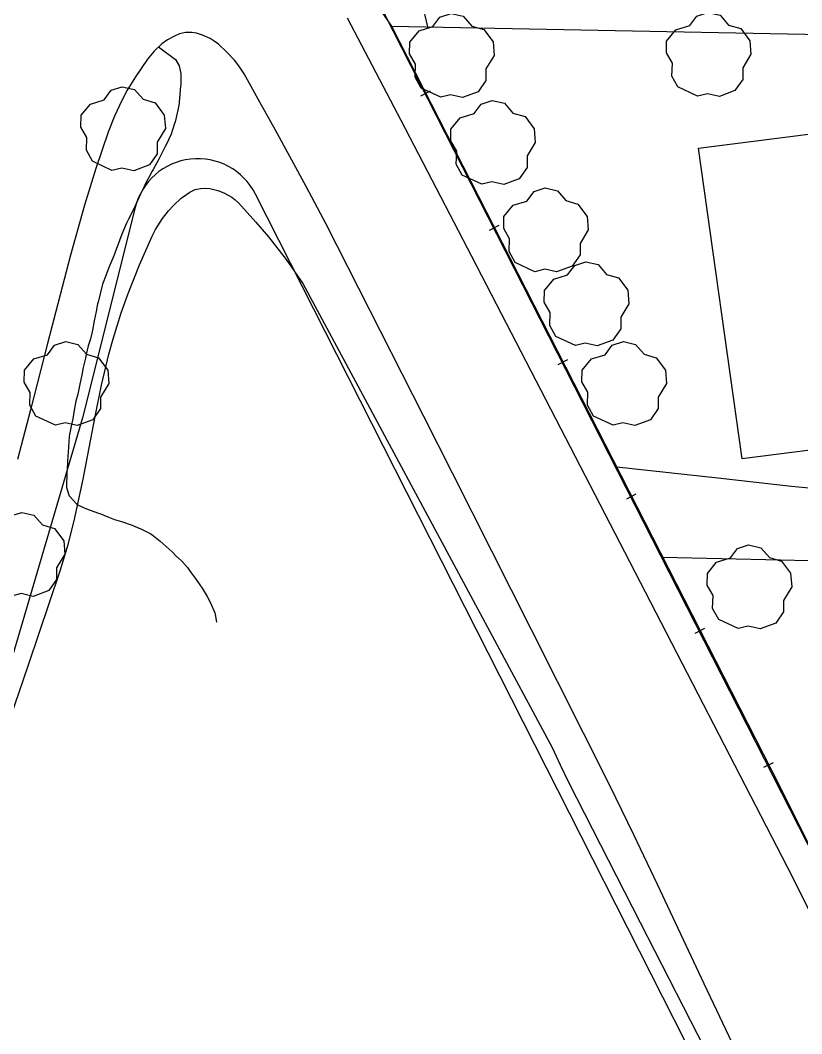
# Model space of a CAD drawing. Extents: x 483350 to 484165, y 4631134 to 4631561.
# Drawn here: x 483904.74 to 483941, y 4631310.41 to 4631357.45 of the extents above; entities that cross this region are included whole.
import ezdxf

# ---------------------------------------------------------------- set-up
doc = ezdxf.new("R2010")
doc.units = 0
doc.header["$MEASUREMENT"] = 0
doc.layers.add('1000_corbes', color=35, linetype='Continuous', plot=False)
doc.layers.add('_arees', color=31, linetype='Continuous', plot=False)
doc.layers.add('_POUM POLIGON', color=5, linetype='Continuous', lineweight=30)
for name, color, linetype in [('camins', 252, 'Continuous'), ('edificació', 252, 'Continuous'), ('illes', 252, 'Continuous'), ('parcel.les', 252, 'Continuous'), ('voreres', 252, 'Continuous')]:
    doc.layers.add(name, color=color, linetype=linetype)
doc.layers.add('vegetació_arbres', color=7, linetype='Continuous', true_color=0x8bb078)

msp = doc.modelspace()

# ---------------------------------------------------------------- linework, layer by layer
at = {"layer": '1000_corbes', "flags": 128}
for points in [[(483923.655, 4631357.145), (483923.396, 4631358.26)], [(483923.655, 4631357.145), (483923.396, 4631358.26)], [(483911.165, 4631356.212), (483911.946, 4631355.625), (483912.112, 4631355.343), (483912.194, 4631354.987), (483912.19, 4631354.468), (483912.186, 4631354.41), (483912.153, 4631353.999), (483912.124, 4631353.645), (483912.117, 4631353.589), (483912.057, 4631353.286), (483911.926, 4631352.731), (483911.907, 4631352.659), (483911.743, 4631352.166), (483911.53, 4631351.696), (483911.456, 4631351.561), (483911.312, 4631351.29), (483911.167, 4631351.009), (483910.904, 4631350.526), (483910.867, 4631350.455), (483910.727, 4631350.188), (483910.576, 4631349.899), (483910.393, 4631349.531), (483910.328, 4631349.387), (483910.156, 4631349.004), (483909.992, 4631348.664), (483909.766, 4631348.219), (483909.677, 4631348.036), (483909.46, 4631347.526), (483909.246, 4631346.941), (483909.216, 4631346.86), (483909.08, 4631346.512), (483908.9, 4631346.079), (483908.757, 4631345.726), (483908.723, 4631345.638), (483908.564, 4631345.195), (483908.352, 4631344.368), (483908.335, 4631344.284), (483908.262, 4631343.936), (483908.17, 4631343.496), (483908.092, 4631343.066), (483908.075, 4631342.984), (483908, 4631342.667), (483907.901, 4631342.336), (483907.808, 4631341.938), (483907.771, 4631341.767), (483907.666, 4631341.34), (483907.596, 4631340.993), (483907.506, 4631340.565), (483907.491, 4631340.485), (483907.408, 4631340.094), (483907.326, 4631339.764), (483907.254, 4631339.43), (483907.241, 4631339.359), (483907.179, 4631338.955), (483907.104, 4631338.603), (483907.023, 4631338.217), (483907.011, 4631338.135), (483906.977, 4631337.643), (483906.94, 4631336.98), (483906.934, 4631336.896), (483906.905, 4631336.448), (483906.886, 4631335.841), (483906.893, 4631335.768), (483907.017, 4631335.371), (483907.372, 4631334.989), (483907.43, 4631334.95), (483907.818, 4631334.775), (483908.375, 4631334.578), (483908.43, 4631334.558), (483908.815, 4631334.406), (483909.12, 4631334.284), (483909.449, 4631334.187), (483909.939, 4631334.01), (483909.997, 4631333.982), (483910.369, 4631333.824), (483910.805, 4631333.612), (483910.929, 4631333.525), (483911.233, 4631333.278), (483911.519, 4631333.021), (483911.789, 4631332.774), (483912.014, 4631332.548), (483912.036, 4631332.528), (483912.273, 4631332.31), (483912.504, 4631332.05), (483912.677, 4631331.803), (483912.863, 4631331.549), (483913.182, 4631331.09), (483913.228, 4631331.013), (483913.41, 4631330.701), (483913.574, 4631330.411), (483913.773, 4631329.947), (483913.791, 4631329.874), (483913.856, 4631329.516)], [(483911.165, 4631356.212), (483911.946, 4631355.625), (483912.112, 4631355.343), (483912.194, 4631354.987), (483912.19, 4631354.468), (483912.186, 4631354.41), (483912.153, 4631353.999), (483912.124, 4631353.645), (483912.117, 4631353.589), (483912.057, 4631353.286), (483911.926, 4631352.731), (483911.907, 4631352.659), (483911.743, 4631352.166), (483911.53, 4631351.696), (483911.456, 4631351.561), (483911.312, 4631351.29), (483911.167, 4631351.009), (483910.904, 4631350.526), (483910.867, 4631350.455), (483910.727, 4631350.188), (483910.576, 4631349.899), (483910.393, 4631349.531), (483910.328, 4631349.387), (483910.156, 4631349.004), (483909.992, 4631348.664), (483909.766, 4631348.219), (483909.677, 4631348.036), (483909.46, 4631347.526), (483909.246, 4631346.941), (483909.216, 4631346.86), (483909.08, 4631346.512), (483908.9, 4631346.079), (483908.757, 4631345.726), (483908.723, 4631345.638), (483908.564, 4631345.195), (483908.352, 4631344.368), (483908.335, 4631344.284), (483908.262, 4631343.936), (483908.17, 4631343.496), (483908.092, 4631343.066), (483908.075, 4631342.984), (483908, 4631342.667), (483907.901, 4631342.336), (483907.808, 4631341.938), (483907.771, 4631341.767), (483907.666, 4631341.34), (483907.596, 4631340.993), (483907.506, 4631340.565), (483907.491, 4631340.485), (483907.408, 4631340.094), (483907.326, 4631339.764), (483907.254, 4631339.43), (483907.241, 4631339.359), (483907.179, 4631338.955), (483907.104, 4631338.603), (483907.023, 4631338.217), (483907.011, 4631338.135), (483906.977, 4631337.643), (483906.94, 4631336.98), (483906.934, 4631336.896), (483906.905, 4631336.448), (483906.886, 4631335.841), (483906.893, 4631335.768), (483907.017, 4631335.371), (483907.372, 4631334.989), (483907.43, 4631334.95), (483907.818, 4631334.775), (483908.375, 4631334.578), (483908.43, 4631334.558), (483908.815, 4631334.406), (483909.12, 4631334.284), (483909.449, 4631334.187), (483909.939, 4631334.01), (483909.997, 4631333.982), (483910.369, 4631333.824), (483910.805, 4631333.612), (483910.929, 4631333.525), (483911.233, 4631333.278), (483911.519, 4631333.021), (483911.789, 4631332.774), (483912.014, 4631332.548), (483912.036, 4631332.528), (483912.273, 4631332.31), (483912.504, 4631332.05), (483912.677, 4631331.803), (483912.863, 4631331.549), (483913.182, 4631331.09), (483913.228, 4631331.013), (483913.41, 4631330.701), (483913.574, 4631330.411), (483913.773, 4631329.947), (483913.791, 4631329.874), (483913.856, 4631329.516)]]:
    msp.add_lwpolyline(points, dxfattribs=at)
at = {"layer": '_arees'}
msp.add_lwpolyline([(483915.658, 4631349.384, 0.69425), (483910.072, 4631348.755), (483907.632, 4631338.992), (483904.401, 4631328.001), (483900.746, 4631317.33), (483895.601, 4631302.873), (483889.156, 4631285.455), (483884.569, 4631273.002), (483883.637, 4631270.478), (483905.909, 4631271.528), (483932.439, 4631272.779), (483953.983, 4631273.794)], format="xyb", close=True, dxfattribs=at)
at = {"layer": '_POUM POLIGON'}
msp.add_line((483945.626, 4631310.67), (483914.591, 4631371.595), dxfattribs=at)
at = {"layer": '_POUM POLIGON', "flags": 128}
msp.add_lwpolyline([(483953.983, 4631273.794), (483915.658, 4631349.384, 0.69425), (483910.072, 4631348.755)], format="xyb", dxfattribs=at)
at = {"layer": '_POUM POLIGON', "linetype": 'Continuous'}
msp.add_lwpolyline([(483910.072, 4631348.755), (483907.632, 4631338.992), (483904.401, 4631328.001), (483900.746, 4631317.33), (483895.601, 4631302.873), (483889.156, 4631285.455), (483884.569, 4631273.002), (483879.02, 4631257.971), (483874.82, 4631246.455)], dxfattribs=at)
at = {"layer": 'camins', "flags": 128}
msp.add_lwpolyline([(483903.619, 4631323.178), (483905.129, 4631327.526), (483906.595, 4631331.889), (483906.967, 4631333.123), (483907.246, 4631334.214), (483907.662, 4631336.144), (483908.219, 4631339.059), (483908.517, 4631340.513), (483908.86, 4631341.958), (483909.052, 4631342.659), (483909.432, 4631343.867), (483909.751, 4631344.761), (483910.28, 4631346.093), (483910.866, 4631347.425), (483911.021, 4631347.734), (483911.345, 4631348.246), (483911.625, 4631348.602), (483911.852, 4631348.85), (483912.217, 4631349.187), (483912.605, 4631349.476), (483912.857, 4631349.595), (483913.106, 4631349.647), (483913.337, 4631349.656), (483913.547, 4631349.637), (483913.916, 4631349.551), (483914.185, 4631349.447), (483914.558, 4631349.237), (483914.722, 4631349.111), (483914.867, 4631348.974), (483915.682, 4631348.077), (483916.262, 4631347.394), (483917.086, 4631346.34), (483917.862, 4631345.24), (483929.419, 4631323.69), (483929.793, 4631322.882), (483930.187, 4631322.083), (483933.499, 4631315.573), (483936.831, 4631309.072)], dxfattribs=at)
msp.add_lwpolyline([(483903.619, 4631323.178), (483905.129, 4631327.526), (483906.595, 4631331.889), (483906.967, 4631333.123), (483907.246, 4631334.214), (483907.662, 4631336.144), (483908.219, 4631339.059), (483908.517, 4631340.513), (483908.86, 4631341.958), (483909.052, 4631342.659), (483909.432, 4631343.867), (483909.751, 4631344.761), (483910.28, 4631346.093), (483910.866, 4631347.425), (483911.021, 4631347.734), (483911.345, 4631348.246), (483911.625, 4631348.602), (483911.852, 4631348.85), (483912.217, 4631349.187), (483912.605, 4631349.476), (483912.857, 4631349.595), (483913.106, 4631349.647), (483913.337, 4631349.656), (483913.547, 4631349.637), (483913.916, 4631349.551), (483914.185, 4631349.447), (483914.558, 4631349.237), (483914.722, 4631349.111), (483914.867, 4631348.974), (483915.682, 4631348.077), (483916.262, 4631347.394), (483917.086, 4631346.34), (483917.862, 4631345.24), (483929.419, 4631323.69), (483929.793, 4631322.882), (483930.187, 4631322.083), (483933.499, 4631315.573), (483936.831, 4631309.072)], dxfattribs=at)
at = {"layer": 'edificació', "flags": 128}
msp.add_lwpolyline([(483936.207, 4631351.512), (483955.894, 4631354.029), (483956.653, 4631348.091), (483958.99, 4631348.39), (483959.997, 4631340.522), (483958.999, 4631340.394), (483959.192, 4631338.887), (483950.627, 4631337.79), (483950.5, 4631338.658), (483938.24, 4631337.093), (483936.207, 4631351.512)], dxfattribs=at)
msp.add_lwpolyline([(483936.207, 4631351.512), (483955.894, 4631354.029), (483956.653, 4631348.091), (483958.99, 4631348.39), (483959.997, 4631340.522), (483958.999, 4631340.394), (483959.192, 4631338.887), (483950.627, 4631337.79), (483950.5, 4631338.658), (483938.24, 4631337.093), (483936.207, 4631351.512)], dxfattribs=at)
at = {"layer": 'illes', "flags": 128}
msp.add_lwpolyline([(483921.248, 4631358.234), (483921.964, 4631357.177), (483939.578, 4631322.68), (483944.245, 4631313.382), (483944.676, 4631312.761), (483945.157, 4631312.196), (483945.815, 4631311.613), (483946.376, 4631311.274), (483947.266, 4631310.888), (483948.138, 4631310.829), (483955.37, 4631311.572), (483961.688, 4631312.237), (483967.029, 4631312.973), (483974.313, 4631313.587)], dxfattribs=at)
msp.add_lwpolyline([(483921.248, 4631358.234), (483921.964, 4631357.177), (483939.578, 4631322.68), (483944.245, 4631313.382), (483944.676, 4631312.761), (483945.157, 4631312.196), (483945.815, 4631311.613), (483946.376, 4631311.274), (483947.266, 4631310.888), (483948.138, 4631310.829), (483955.37, 4631311.572), (483961.688, 4631312.237), (483967.029, 4631312.973), (483974.313, 4631313.587)], dxfattribs=at)
at = {"layer": 'parcel.les', "flags": 128}
for points in [[(483921.964, 4631357.177), (483961.107, 4631356.426)], [(483921.964, 4631357.177), (483939.578, 4631322.68), (483944.245, 4631313.382), (483944.676, 4631312.761), (483945.157, 4631312.196), (483945.815, 4631311.613), (483946.376, 4631311.274), (483947.266, 4631310.888), (483948.138, 4631310.829), (483955.37, 4631311.572), (483961.688, 4631312.237)], [(483921.964, 4631357.177), (483961.107, 4631356.426)], [(483921.964, 4631357.177), (483939.578, 4631322.68), (483944.245, 4631313.382), (483944.676, 4631312.761), (483945.157, 4631312.196), (483945.815, 4631311.613), (483946.376, 4631311.274), (483947.266, 4631310.888), (483948.138, 4631310.829), (483955.37, 4631311.572), (483961.688, 4631312.237)], [(483923.333, 4631353.946), (483923.778, 4631354.174)], [(483923.333, 4631353.946), (483923.778, 4631354.174)], [(483926.516, 4631347.712), (483926.961, 4631347.939)], [(483926.516, 4631347.712), (483926.961, 4631347.939)], [(483929.699, 4631341.477), (483930.145, 4631341.705)], [(483929.699, 4631341.477), (483930.145, 4631341.705)], [(483932.883, 4631335.243), (483933.328, 4631335.47)], [(483932.883, 4631335.243), (483933.328, 4631335.47)], [(483936.066, 4631329.009), (483936.511, 4631329.236)], [(483936.066, 4631329.009), (483936.511, 4631329.236)], [(483939.249, 4631322.774), (483939.694, 4631323.002)], [(483939.249, 4631322.774), (483939.694, 4631323.002)]]:
    msp.add_lwpolyline(points, dxfattribs=at)
at = {"layer": 'vegetació_arbres', "flags": 128}
for points in [[(483924.251, 4631353.883), (483923.343, 4631354.307), (483923.061, 4631354.815), (483923.083, 4631355.413), (483922.807, 4631355.893), (483922.815, 4631356.441), (483923.247, 4631356.963), (483923.887, 4631357.161), (483924.215, 4631357.601), (483924.731, 4631357.767), (483925.299, 4631357.637), (483925.691, 4631357.183), (483926.253, 4631357.017), (483926.679, 4631356.449), (483926.727, 4631355.823), (483926.351, 4631355.193), (483926.351, 4631354.657), (483925.987, 4631354.137), (483925.263, 4631353.869), (483924.709, 4631353.993), (483924.251, 4631353.883)], [(483924.251, 4631353.883), (483923.343, 4631354.307), (483923.061, 4631354.815), (483923.083, 4631355.413), (483922.807, 4631355.893), (483922.815, 4631356.441), (483923.247, 4631356.963), (483923.887, 4631357.161), (483924.215, 4631357.601), (483924.731, 4631357.767), (483925.299, 4631357.637), (483925.691, 4631357.183), (483926.253, 4631357.017), (483926.679, 4631356.449), (483926.727, 4631355.823), (483926.351, 4631355.193), (483926.351, 4631354.657), (483925.987, 4631354.137), (483925.263, 4631353.869), (483924.709, 4631353.993), (483924.251, 4631353.883)], [(483936.169, 4631353.931), (483935.261, 4631354.355), (483934.979, 4631354.863), (483935.001, 4631355.461), (483934.725, 4631355.941), (483934.733, 4631356.489), (483935.165, 4631357.011), (483935.805, 4631357.209), (483936.133, 4631357.649), (483936.649, 4631357.815), (483937.217, 4631357.685), (483937.609, 4631357.231), (483938.171, 4631357.065), (483938.597, 4631356.497), (483938.645, 4631355.871), (483938.269, 4631355.241), (483938.269, 4631354.705), (483937.905, 4631354.185), (483937.181, 4631353.917), (483936.627, 4631354.041), (483936.169, 4631353.931)], [(483936.169, 4631353.931), (483935.261, 4631354.355), (483934.979, 4631354.863), (483935.001, 4631355.461), (483934.725, 4631355.941), (483934.733, 4631356.489), (483935.165, 4631357.011), (483935.805, 4631357.209), (483936.133, 4631357.649), (483936.649, 4631357.815), (483937.217, 4631357.685), (483937.609, 4631357.231), (483938.171, 4631357.065), (483938.597, 4631356.497), (483938.645, 4631355.871), (483938.269, 4631355.241), (483938.269, 4631354.705), (483937.905, 4631354.185), (483937.181, 4631353.917), (483936.627, 4631354.041), (483936.169, 4631353.931)], [(483909, 4631350.484), (483908.092, 4631350.908), (483907.81, 4631351.416), (483907.832, 4631352.014), (483907.556, 4631352.494), (483907.564, 4631353.042), (483907.996, 4631353.564), (483908.636, 4631353.762), (483908.964, 4631354.202), (483909.48, 4631354.368), (483910.048, 4631354.238), (483910.44, 4631353.784), (483911.002, 4631353.618), (483911.428, 4631353.05), (483911.476, 4631352.424), (483911.1, 4631351.794), (483911.1, 4631351.258), (483910.736, 4631350.738), (483910.012, 4631350.47), (483909.458, 4631350.594), (483909, 4631350.484)], [(483909, 4631350.484), (483908.092, 4631350.908), (483907.81, 4631351.416), (483907.832, 4631352.014), (483907.556, 4631352.494), (483907.564, 4631353.042), (483907.996, 4631353.564), (483908.636, 4631353.762), (483908.964, 4631354.202), (483909.48, 4631354.368), (483910.048, 4631354.238), (483910.44, 4631353.784), (483911.002, 4631353.618), (483911.428, 4631353.05), (483911.476, 4631352.424), (483911.1, 4631351.794), (483911.1, 4631351.258), (483910.736, 4631350.738), (483910.012, 4631350.47), (483909.458, 4631350.594), (483909, 4631350.484)], [(483926.162, 4631349.845), (483925.254, 4631350.269), (483924.972, 4631350.777), (483924.994, 4631351.375), (483924.718, 4631351.855), (483924.726, 4631352.403), (483925.158, 4631352.925), (483925.798, 4631353.123), (483926.126, 4631353.563), (483926.642, 4631353.729), (483927.21, 4631353.599), (483927.602, 4631353.145), (483928.164, 4631352.979), (483928.59, 4631352.411), (483928.638, 4631351.785), (483928.262, 4631351.155), (483928.262, 4631350.619), (483927.898, 4631350.099), (483927.174, 4631349.831), (483926.62, 4631349.955), (483926.162, 4631349.845)], [(483926.162, 4631349.845), (483925.254, 4631350.269), (483924.972, 4631350.777), (483924.994, 4631351.375), (483924.718, 4631351.855), (483924.726, 4631352.403), (483925.158, 4631352.925), (483925.798, 4631353.123), (483926.126, 4631353.563), (483926.642, 4631353.729), (483927.21, 4631353.599), (483927.602, 4631353.145), (483928.164, 4631352.979), (483928.59, 4631352.411), (483928.638, 4631351.785), (483928.262, 4631351.155), (483928.262, 4631350.619), (483927.898, 4631350.099), (483927.174, 4631349.831), (483926.62, 4631349.955), (483926.162, 4631349.845)], [(483928.618, 4631345.782), (483927.71, 4631346.206), (483927.428, 4631346.714), (483927.45, 4631347.312), (483927.174, 4631347.792), (483927.182, 4631348.34), (483927.614, 4631348.862), (483928.254, 4631349.06), (483928.582, 4631349.5), (483929.098, 4631349.666), (483929.666, 4631349.536), (483930.058, 4631349.082), (483930.62, 4631348.916), (483931.046, 4631348.348), (483931.094, 4631347.722), (483930.718, 4631347.092), (483930.718, 4631346.556), (483930.354, 4631346.036), (483929.63, 4631345.768), (483929.076, 4631345.892), (483928.618, 4631345.782)], [(483928.618, 4631345.782), (483927.71, 4631346.206), (483927.428, 4631346.714), (483927.45, 4631347.312), (483927.174, 4631347.792), (483927.182, 4631348.34), (483927.614, 4631348.862), (483928.254, 4631349.06), (483928.582, 4631349.5), (483929.098, 4631349.666), (483929.666, 4631349.536), (483930.058, 4631349.082), (483930.62, 4631348.916), (483931.046, 4631348.348), (483931.094, 4631347.722), (483930.718, 4631347.092), (483930.718, 4631346.556), (483930.354, 4631346.036), (483929.63, 4631345.768), (483929.076, 4631345.892), (483928.618, 4631345.782)], [(483930.504, 4631342.356), (483929.596, 4631342.78), (483929.314, 4631343.288), (483929.336, 4631343.886), (483929.06, 4631344.366), (483929.068, 4631344.914), (483929.5, 4631345.436), (483930.14, 4631345.634), (483930.468, 4631346.074), (483930.984, 4631346.24), (483931.552, 4631346.11), (483931.944, 4631345.656), (483932.506, 4631345.49), (483932.932, 4631344.922), (483932.98, 4631344.296), (483932.604, 4631343.666), (483932.604, 4631343.13), (483932.24, 4631342.61), (483931.516, 4631342.342), (483930.962, 4631342.466), (483930.504, 4631342.356)], [(483930.504, 4631342.356), (483929.596, 4631342.78), (483929.314, 4631343.288), (483929.336, 4631343.886), (483929.06, 4631344.366), (483929.068, 4631344.914), (483929.5, 4631345.436), (483930.14, 4631345.634), (483930.468, 4631346.074), (483930.984, 4631346.24), (483931.552, 4631346.11), (483931.944, 4631345.656), (483932.506, 4631345.49), (483932.932, 4631344.922), (483932.98, 4631344.296), (483932.604, 4631343.666), (483932.604, 4631343.13), (483932.24, 4631342.61), (483931.516, 4631342.342), (483930.962, 4631342.466), (483930.504, 4631342.356)], [(483906.374, 4631338.649), (483905.466, 4631339.073), (483905.184, 4631339.581), (483905.206, 4631340.179), (483904.93, 4631340.659), (483904.938, 4631341.207), (483905.37, 4631341.729), (483906.01, 4631341.927), (483906.338, 4631342.367), (483906.854, 4631342.533), (483907.422, 4631342.403), (483907.814, 4631341.949), (483908.376, 4631341.783), (483908.802, 4631341.215), (483908.85, 4631340.589), (483908.474, 4631339.959), (483908.474, 4631339.423), (483908.11, 4631338.903), (483907.386, 4631338.635), (483906.832, 4631338.759), (483906.374, 4631338.649)], [(483906.374, 4631338.649), (483905.466, 4631339.073), (483905.184, 4631339.581), (483905.206, 4631340.179), (483904.93, 4631340.659), (483904.938, 4631341.207), (483905.37, 4631341.729), (483906.01, 4631341.927), (483906.338, 4631342.367), (483906.854, 4631342.533), (483907.422, 4631342.403), (483907.814, 4631341.949), (483908.376, 4631341.783), (483908.802, 4631341.215), (483908.85, 4631340.589), (483908.474, 4631339.959), (483908.474, 4631339.423), (483908.11, 4631338.903), (483907.386, 4631338.635), (483906.832, 4631338.759), (483906.374, 4631338.649)], [(483932.247, 4631338.651), (483931.339, 4631339.075), (483931.057, 4631339.583), (483931.079, 4631340.181), (483930.803, 4631340.661), (483930.811, 4631341.209), (483931.243, 4631341.731), (483931.883, 4631341.929), (483932.211, 4631342.369), (483932.727, 4631342.535), (483933.295, 4631342.405), (483933.687, 4631341.951), (483934.249, 4631341.785), (483934.675, 4631341.217), (483934.723, 4631340.591), (483934.347, 4631339.961), (483934.347, 4631339.425), (483933.983, 4631338.905), (483933.259, 4631338.637), (483932.705, 4631338.761), (483932.247, 4631338.651)], [(483932.247, 4631338.651), (483931.339, 4631339.075), (483931.057, 4631339.583), (483931.079, 4631340.181), (483930.803, 4631340.661), (483930.811, 4631341.209), (483931.243, 4631341.731), (483931.883, 4631341.929), (483932.211, 4631342.369), (483932.727, 4631342.535), (483933.295, 4631342.405), (483933.687, 4631341.951), (483934.249, 4631341.785), (483934.675, 4631341.217), (483934.723, 4631340.591), (483934.347, 4631339.961), (483934.347, 4631339.425), (483933.983, 4631338.905), (483933.259, 4631338.637), (483932.705, 4631338.761), (483932.247, 4631338.651)], [(483904.331, 4631330.725), (483903.423, 4631331.149), (483903.141, 4631331.657), (483903.163, 4631332.255), (483902.887, 4631332.735), (483902.895, 4631333.283), (483903.327, 4631333.805), (483903.967, 4631334.003), (483904.295, 4631334.443), (483904.811, 4631334.609), (483905.379, 4631334.479), (483905.771, 4631334.025), (483906.333, 4631333.859), (483906.759, 4631333.291), (483906.807, 4631332.665), (483906.431, 4631332.035), (483906.431, 4631331.499), (483906.067, 4631330.979), (483905.343, 4631330.711), (483904.789, 4631330.835), (483904.331, 4631330.725)], [(483904.331, 4631330.725), (483903.423, 4631331.149), (483903.141, 4631331.657), (483903.163, 4631332.255), (483902.887, 4631332.735), (483902.895, 4631333.283), (483903.327, 4631333.805), (483903.967, 4631334.003), (483904.295, 4631334.443), (483904.811, 4631334.609), (483905.379, 4631334.479), (483905.771, 4631334.025), (483906.333, 4631333.859), (483906.759, 4631333.291), (483906.807, 4631332.665), (483906.431, 4631332.035), (483906.431, 4631331.499), (483906.067, 4631330.979), (483905.343, 4631330.711), (483904.789, 4631330.835), (483904.331, 4631330.725)], [(483938.06, 4631329.213), (483937.152, 4631329.637), (483936.87, 4631330.145), (483936.892, 4631330.743), (483936.616, 4631331.223), (483936.624, 4631331.771), (483937.056, 4631332.293), (483937.696, 4631332.491), (483938.024, 4631332.931), (483938.54, 4631333.097), (483939.108, 4631332.967), (483939.5, 4631332.513), (483940.062, 4631332.347), (483940.488, 4631331.779), (483940.536, 4631331.153), (483940.16, 4631330.523), (483940.16, 4631329.987), (483939.796, 4631329.467), (483939.072, 4631329.199), (483938.518, 4631329.323), (483938.06, 4631329.213)], [(483938.06, 4631329.213), (483937.152, 4631329.637), (483936.87, 4631330.145), (483936.892, 4631330.743), (483936.616, 4631331.223), (483936.624, 4631331.771), (483937.056, 4631332.293), (483937.696, 4631332.491), (483938.024, 4631332.931), (483938.54, 4631333.097), (483939.108, 4631332.967), (483939.5, 4631332.513), (483940.062, 4631332.347), (483940.488, 4631331.779), (483940.536, 4631331.153), (483940.16, 4631330.523), (483940.16, 4631329.987), (483939.796, 4631329.467), (483939.072, 4631329.199), (483938.518, 4631329.323), (483938.06, 4631329.213)]]:
    msp.add_lwpolyline(points, dxfattribs=at)
at = {"layer": 'voreres', "flags": 128}
for points in [[(483945.132, 4631310.275), (483944.931, 4631310.426), (483944.738, 4631310.595), (483944.227, 4631311.114), (483943.878, 4631311.52), (483943.411, 4631312.162), (483943.204, 4631312.499), (483943.013, 4631312.848), (483941.678, 4631315.495), (483940.339, 4631318.138), (483933.021, 4631332.311), (483925.701, 4631346.486), (483922.41, 4631352.805), (483919.932, 4631357.554)], [(483945.132, 4631310.275), (483944.931, 4631310.426), (483944.738, 4631310.595), (483944.227, 4631311.114), (483943.878, 4631311.52), (483943.411, 4631312.162), (483943.204, 4631312.499), (483943.013, 4631312.848), (483941.678, 4631315.495), (483940.339, 4631318.138), (483933.021, 4631332.311), (483925.701, 4631346.486), (483922.41, 4631352.805), (483919.932, 4631357.554)], [(483937.936, 4631309.655), (483936.473, 4631312.723), (483934.311, 4631317.342), (483933.217, 4631319.645), (483932.095, 4631321.935), (483928.455, 4631329.185), (483924.799, 4631336.425), (483923.465, 4631339.064), (483921.461, 4631343.021), (483919.455, 4631346.977), (483918.938, 4631347.986), (483918.012, 4631349.739), (483916.587, 4631352.351), (483915.864, 4631353.654), (483915.137, 4631354.958), (483914.893, 4631355.34), (483914.684, 4631355.604), (483914.333, 4631355.978), (483913.938, 4631356.336), (483913.738, 4631356.489), (483913.548, 4631356.606), (483913.192, 4631356.768), (483912.917, 4631356.848), (483912.711, 4631356.881), (483912.411, 4631356.883), (483912.133, 4631356.822), (483911.926, 4631356.737), (483911.572, 4631356.539), (483911.318, 4631356.353), (483910.961, 4631356.024), (483910.646, 4631355.642), (483910.085, 4631354.819), (483909.709, 4631354.2), (483909.453, 4631353.73), (483909.112, 4631353.008), (483908.821, 4631352.258), (483908.253, 4631350.571), (483907.984, 4631349.724), (483907.73, 4631348.871), (483907.082, 4631346.542), (483906.009, 4631342.448), (483905.218, 4631339.373), (483904.615, 4631337.07)], [(483937.936, 4631309.655), (483936.473, 4631312.723), (483934.311, 4631317.342), (483933.217, 4631319.645), (483932.095, 4631321.935), (483928.455, 4631329.185), (483924.799, 4631336.425), (483923.465, 4631339.064), (483921.461, 4631343.021), (483919.455, 4631346.977), (483918.938, 4631347.986), (483918.012, 4631349.739), (483916.587, 4631352.351), (483915.864, 4631353.654), (483915.137, 4631354.958), (483914.893, 4631355.34), (483914.684, 4631355.604), (483914.333, 4631355.978), (483913.938, 4631356.336), (483913.738, 4631356.489), (483913.548, 4631356.606), (483913.192, 4631356.768), (483912.917, 4631356.848), (483912.711, 4631356.881), (483912.411, 4631356.883), (483912.133, 4631356.822), (483911.926, 4631356.737), (483911.572, 4631356.539), (483911.318, 4631356.353), (483910.961, 4631356.024), (483910.646, 4631355.642), (483910.085, 4631354.819), (483909.709, 4631354.2), (483909.453, 4631353.73), (483909.112, 4631353.008), (483908.821, 4631352.258), (483908.253, 4631350.571), (483907.984, 4631349.724), (483907.73, 4631348.871), (483907.082, 4631346.542), (483906.009, 4631342.448), (483905.218, 4631339.373), (483904.615, 4631337.07)], [(483948.129, 4631336.629), (483947.785, 4631336.566), (483947.692, 4631336.356), (483947.6, 4631336.147), (483947.534, 4631336.04), (483947.396, 4631335.908), (483947.24, 4631335.786), (483946.928, 4631335.541), (483946.762, 4631335.447), (483946.58, 4631335.394), (483946.204, 4631335.36), (483945.639, 4631335.365), (483945.075, 4631335.407), (483942.803, 4631335.6), (483940.533, 4631335.817), (483937.108, 4631336.192), (483932.417, 4631336.704)], [(483948.129, 4631336.629), (483947.785, 4631336.566), (483947.692, 4631336.356), (483947.6, 4631336.147), (483947.534, 4631336.04), (483947.396, 4631335.908), (483947.24, 4631335.786), (483946.928, 4631335.541), (483946.762, 4631335.447), (483946.58, 4631335.394), (483946.204, 4631335.36), (483945.639, 4631335.365), (483945.075, 4631335.407), (483942.803, 4631335.6), (483940.533, 4631335.817), (483937.108, 4631336.192), (483932.417, 4631336.704)], [(483934.55, 4631332.528), (483940.016, 4631332.404), (483944.617, 4631332.301)], [(483934.55, 4631332.528), (483940.016, 4631332.404), (483944.617, 4631332.301)]]:
    msp.add_lwpolyline(points, dxfattribs=at)

doc.saveas('drawing.dxf')
